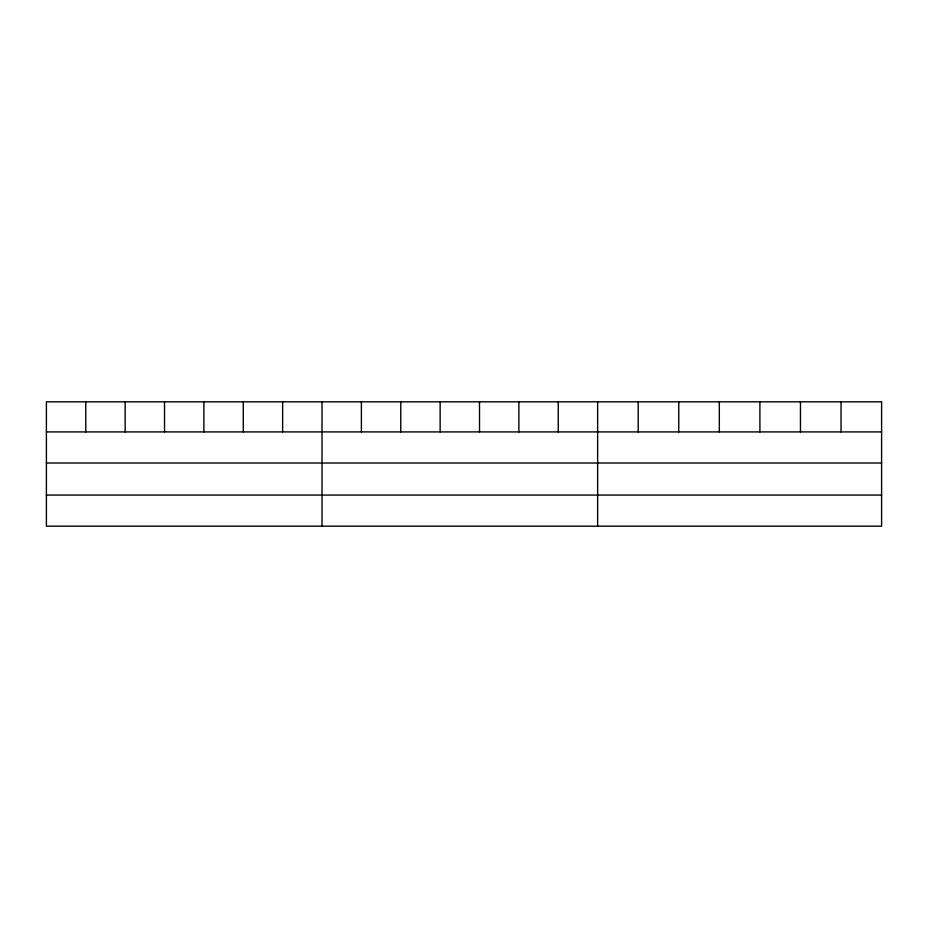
<?xml version="1.0" encoding="UTF-8"?>
<svg xmlns="http://www.w3.org/2000/svg" width="928" height="928" viewBox="0 0 928 928"><rect width="100%" height="100%" fill="white"/><g stroke="black" fill="none" stroke-linecap="round" stroke-linejoin="round"><path stroke-width="1.39" d="M46.4 431.914L881.6 431.914M46.4 463.014L881.6 463.014M46.4 495.065L881.6 495.065M841.035 401.824L841.035 431.914M800.47 401.824L800.47 431.914M759.904 401.824L759.904 431.914M719.328 401.824L719.328 431.914M678.762 401.824L678.762 431.914M638.197 401.824L638.197 431.914M597.632 401.824L597.632 526.176M558.262 401.824L558.262 431.914M518.88 401.824L518.88 431.914M479.509 401.824L479.509 431.914M440.139 401.824L440.139 431.914M400.768 401.824L400.768 431.914M361.386 401.824L361.386 431.914M322.016 401.824L322.016 526.176M282.646 401.824L282.646 431.914M243.264 401.824L243.264 431.914M203.893 401.824L203.893 431.914M164.523 401.824L164.523 431.914M125.152 401.824L125.152 431.914M85.77 401.824L85.77 431.914M881.6 401.824L46.4 401.824L46.4 526.176L881.6 526.176L881.6 401.824"/></g></svg>
